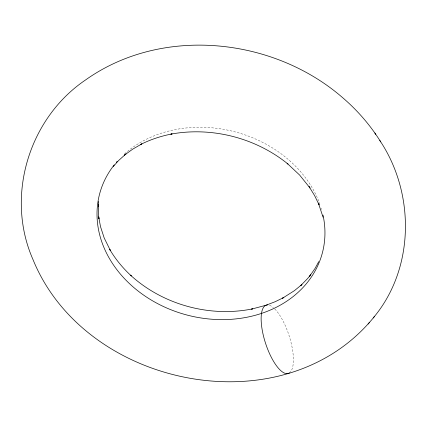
<?xml version="1.0" encoding="UTF-8"?>
<svg xmlns="http://www.w3.org/2000/svg" width="427" height="427" viewBox="0 0 427 427"><rect width="100%" height="100%" fill="white"/><g stroke="black" fill="none" stroke-linecap="round" stroke-linejoin="round"><path stroke-width="0.32" stroke-dasharray="2.13 1.6" d="M124.625 153.864A115.215 94.682 14.9 0 1 234.274 131.665A115.215 94.682 14.9 0 1 319.887 204.197M321.243 208.301A115.215 94.682 14.9 0 1 321.59 209.476M269.49 305.284A35.873 12.378 72.1 0 1 273.339 307.616M274.807 308.977A35.873 12.378 72.1 0 1 291.075 342.646A35.873 12.378 72.1 0 1 290.269 372.157"/><path stroke-width="0.64" d="M98.674 201.48L98.285 206.289L98.386 204.287L98.477 213.991L98.947 218.832L98.701 216.9L100.489 226.588L104.22 238.031L110.492 250.697L109.686 249.352C115.487 259.232 122.869 268.14 131.281 275.901L130.491 275.169C162.858 304.723 209.614 317.571 252.554 308.886L251.54 309.121L265.941 305.257L275.1 301.74L283.832 297.486L282.487 298.233L294.449 290.638L301.964 284.473L300.608 285.679L307.552 278.617L310.696 274.833L309.532 276.37L315.083 268.386L318.729 261.634M373.23 317.934C414.788 268.647 415.193 193.234 379.806 140.483M380.729 141.892C370.412 125.319 357.511 110.401 342.689 97.714C273.248 37.314 161.993 25.716 85.667 79.881C28.716 118.311 5.172 196.447 32.97 259.509C85.432 388.597 284.948 428.051 374.548 316.359M368.117 324.034L369.398 322.502M113.262 166.503L118.626 160.509L125.981 153.912L124.481 155.102L132.781 149.108L141.887 143.867L140.339 144.63C150.336 139.554 161.086 136.032 172.092 133.918L170.875 134.137C211.776 126.531 255.714 137.846 287.995 164.048L287.088 163.279L299.621 175.049L310.007 187.997L309.063 186.594L314.614 195.593L319.102 204.864L318.398 203.113L323.036 217.178M374.858 133L375.739 134.35M323.015 215.101A115.215 94.682 14.9 0 1 189.898 315.772A115.215 94.682 14.9 0 1 114.233 164.881M116.304 162.361A115.215 94.682 14.9 0 1 117.163 161.369M289.554 372.782A35.873 12.378 72.1 0 1 265.493 343.111A35.873 12.378 72.1 0 1 267.58 304.947"/></g></svg>
